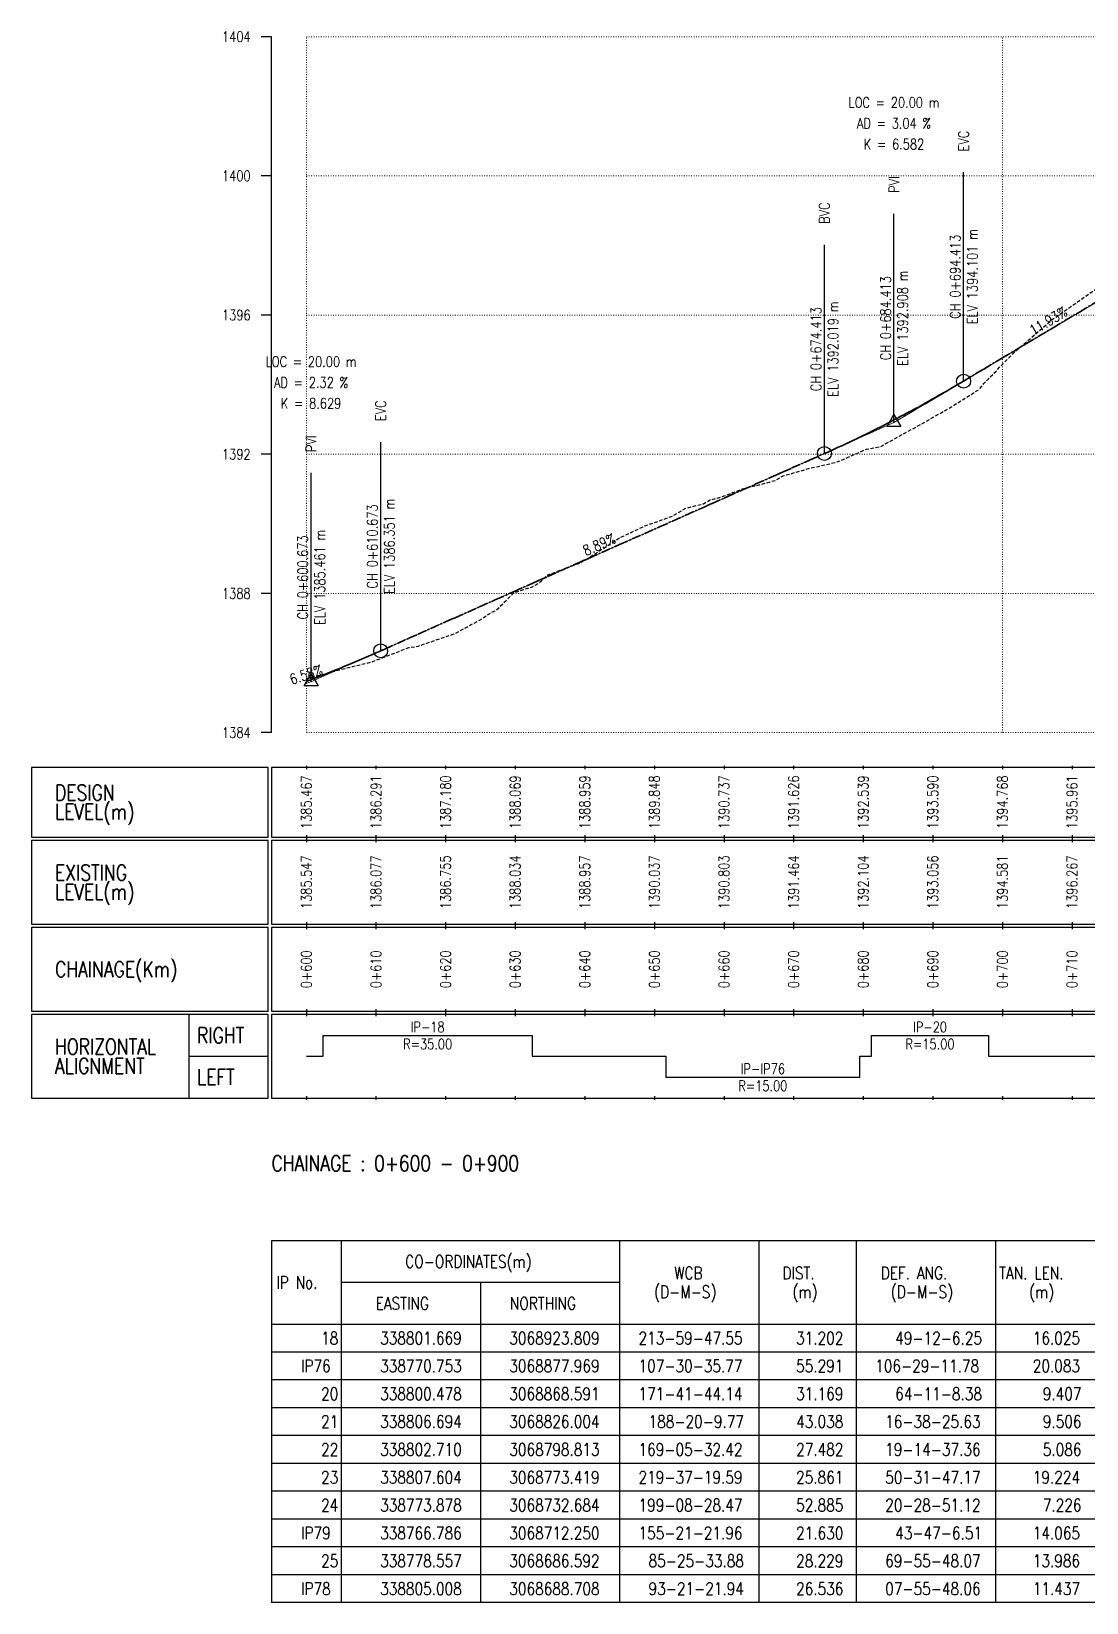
# Model space of a CAD drawing. Extents: x 337736 to 342002, y 3067251 to 3069533.
# Drawn here: x 338735.9 to 338887.5, y 3067262.7 to 3067488.5 of the extents above; entities that cross this region are included whole.
import ezdxf
from ezdxf.enums import TextEntityAlignment as Align

# ---------------------------------------------------------------- set-up
doc = ezdxf.new("R2010")
doc.units = 0
doc.header["$MEASUREMENT"] = 0
for name, pattern in [('Center', [2, 1.25, -0.25, 0.25, -0.25]), ('Dashed', [0.75, 0.5, -0.25]), ('Dot', [0.25, 0, -0.25])]:
    doc.linetypes.add(name, pattern=pattern)
for name, color, linetype, lineweight in [('Chainage Range', 7, 'Continuous', 25), ('Grids', 9, 'Dot', 13), ('Vertical Alignment', 5, 'Center', 30), ('VIP Line', 2, 'Continuous', 5)]:
    doc.layers.add(name, color=color, linetype=linetype, lineweight=lineweight)
for name, color, linetype in [('Chainage_TXT', 7, 'Continuous'), ('DesignRL_TXT', 5, 'Continuous'), ('ExistRL_TXT', 3, 'Continuous'), ('GL', 3, 'Dashed'), ('Grade Text', 7, 'Continuous'), ('HC_Data', 7, 'Continuous'), ('Horizontal Alignment', 7, 'Continuous'), ('Scale Line', 1, 'Continuous'), ('Title Box Text', 7, 'Continuous'), ('TitleBox', 7, 'Continuous'), ('VIP Mark', 7, 'Continuous')]:
    doc.layers.add(name, color=color, linetype=linetype)
doc.styles.get("Standard").update_dxf_attribs({"font": 'simplex.shx'})

msp = doc.modelspace()

# ---------------------------------------------------------------- linework, layer by layer
at = {"layer": 'GL', "flags": 128}
msp.add_lwpolyline([(338775.39, 3067395.47), (338776.07, 3067395.65), (338777.1, 3067395.92), (338778.38, 3067396.28), (338782.02, 3067397.24), (338784.75, 3067397.87), (338786.64, 3067398.6), (338790.11, 3067399.95), (338791.44, 3067400.15), (338795.39, 3067401.51), (338796.36, 3067401.81), (338796.76, 3067401.99), (338800.27, 3067403.9), (338802.03, 3067405.03), (338802.62, 3067405.29), (338805.23, 3067407.85), (338807.83, 3067408.68), (338808.73, 3067409.15), (338810.08, 3067410.4), (338814.69, 3067412.1), (338815.32, 3067412.48), (338815.39, 3067412.52), (338816.02, 3067412.89), (338820.39, 3067415.72), (338824.02, 3067417.43), (338826.11, 3067418.17), (338827.99, 3067418.85), (338829.91, 3067419.97), (338832.42, 3067420.61), (338833.42, 3067421.19), (338833.7, 3067421.21), (338835.39, 3067421.75), (338835.82, 3067421.89), (338838.05, 3067422.75), (338839.76, 3067423.19), (338839.98, 3067423.19), (338842.82, 3067424), (338843.88, 3067424.63), (338845.14, 3067424.98), (338847.76, 3067425.73), (338849.93, 3067426.22), (338851.65, 3067426.62), (338853.3, 3067427.34), (338855.39, 3067428.26), (338855.88, 3067428.47), (338857.85, 3067428.84), (338859.81, 3067429.91), (338861.18, 3067430.66), (338862.93, 3067431.63), (338864.29, 3067432.38), (338867.97, 3067434.49), (338868.42, 3067434.77), (338872.1, 3067437.09), (338872.72, 3067437.89), (338875.39, 3067440.64), (338877.11, 3067442.41), (338882.59, 3067447.12), (338886.45, 3067449.81), (338894, 3067455.05), (338895.39, 3067455.84), (338897.26, 3067456.88), (338900.81, 3067458.41), (338901.81, 3067459.31), (338905.37, 3067462.78)], dxfattribs=at)
at = {"layer": 'Grids'}
for p, q in [((338775.39, 3067487.73), (339075.39, 3067487.73)), ((338775.39, 3067387.73), (338775.39, 3067487.73)), ((338875.39, 3067387.73), (338875.39, 3067487.73)), ((338775.39, 3067467.73), (339075.39, 3067467.73)), ((338775.39, 3067447.73), (339075.39, 3067447.73)), ((338775.39, 3067427.73), (339075.39, 3067427.73)), ((338775.39, 3067407.73), (339075.39, 3067407.73)), ((338775.39, 3067387.73), (339075.39, 3067387.73))]:
    msp.add_line(p, q, dxfattribs=at)
at = {"layer": 'HC_Data'}
for p, q in [((338780.39, 3067314.73), (338780.39, 3067302.73)), ((338820.39, 3067314.73), (338820.39, 3067302.73)), ((338840.39, 3067314.73), (338840.39, 3067302.73)), ((338854.39, 3067314.73), (338854.39, 3067302.73)), ((338874.39, 3067314.73), (338874.39, 3067302.73)), ((338820.39, 3067308.73), (338780.39, 3067308.73)), ((338800.39, 3067308.73), (338800.39, 3067302.73)), ((338770.39, 3067302.73), (338770.39, 3067262.73)), ((338780.39, 3067302.73), (338780.39, 3067262.73)), ((338800.39, 3067302.73), (338800.39, 3067262.73)), ((338820.39, 3067302.73), (338820.39, 3067262.73)), ((338840.39, 3067302.73), (338840.39, 3067262.73)), ((338854.39, 3067302.73), (338854.39, 3067262.73)), ((338874.39, 3067302.73), (338874.39, 3067262.73)), ((339002.39, 3067298.73), (338770.39, 3067298.73)), ((339002.39, 3067294.73), (338770.39, 3067294.73)), ((339002.39, 3067290.73), (338770.39, 3067290.73)), ((339002.39, 3067286.73), (338770.39, 3067286.73)), ((339002.39, 3067282.73), (338770.39, 3067282.73)), ((339002.39, 3067278.73), (338770.39, 3067278.73)), ((339002.39, 3067274.73), (338770.39, 3067274.73)), ((339002.39, 3067270.73), (338770.39, 3067270.73)), ((339002.39, 3067266.73), (338770.39, 3067266.73)), ((339002.39, 3067262.73), (338770.39, 3067262.73))]:
    msp.add_line(p, q, dxfattribs=at)
msp.add_lwpolyline([(338770.39, 3067314.73), (338770.39, 3067302.73), (339002.39, 3067302.73), (339002.39, 3067314.73), (338770.39, 3067314.73)], dxfattribs=at)
at = {"layer": 'Horizontal Alignment'}
msp.add_lwpolyline([(338775.39, 3067341.23), (338777.79, 3067341.23), (338777.79, 3067344.23), (338807.85, 3067344.23), (338807.85, 3067341.23), (338827.03, 3067341.23), (338827.03, 3067338.23), (338854.91, 3067338.23), (338854.91, 3067341.23), (338856.59, 3067341.23), (338856.59, 3067344.23), (338873.39, 3067344.23), (338873.39, 3067341.23), (338897.52, 3067341.23)], dxfattribs=at)
at = {"layer": 'Scale Line'}
for p, q in [((338770.39, 3067487.73), (338768.89, 3067487.73)), ((338770.39, 3067387.73), (338770.39, 3067487.73)), ((338770.39, 3067467.73), (338768.89, 3067467.73)), ((338770.39, 3067447.73), (338768.89, 3067447.73)), ((338770.39, 3067427.73), (338768.89, 3067427.73)), ((338770.39, 3067407.73), (338768.89, 3067407.73)), ((338770.39, 3067387.73), (338768.89, 3067387.73))]:
    msp.add_line(p, q, dxfattribs=at)
at = {"layer": 'TitleBox'}
for p, q in [((338775.39, 3067382.98), (338775.39, 3067382.48)), ((338785.39, 3067382.98), (338785.39, 3067382.48)), ((338795.39, 3067382.98), (338795.39, 3067382.48)), ((338805.39, 3067382.98), (338805.39, 3067382.48)), ((338815.39, 3067382.98), (338815.39, 3067382.48)), ((338825.39, 3067382.98), (338825.39, 3067382.48)), ((338835.39, 3067382.98), (338835.39, 3067382.48)), ((338845.39, 3067382.98), (338845.39, 3067382.48)), ((338855.39, 3067382.98), (338855.39, 3067382.48)), ((338865.39, 3067382.98), (338865.39, 3067382.48)), ((338875.39, 3067382.98), (338875.39, 3067382.48)), ((338885.39, 3067382.98), (338885.39, 3067382.48)), ((338775.39, 3067372.98), (338775.39, 3067372.48)), ((338775.39, 3067372.48), (338775.39, 3067371.98)), ((338785.39, 3067372.98), (338785.39, 3067372.48)), ((338785.39, 3067372.48), (338785.39, 3067371.98)), ((338795.39, 3067372.98), (338795.39, 3067372.48)), ((338795.39, 3067372.48), (338795.39, 3067371.98)), ((338805.39, 3067372.98), (338805.39, 3067372.48)), ((338805.39, 3067372.48), (338805.39, 3067371.98)), ((338815.39, 3067372.98), (338815.39, 3067372.48)), ((338815.39, 3067372.48), (338815.39, 3067371.98)), ((338825.39, 3067372.98), (338825.39, 3067372.48)), ((338825.39, 3067372.48), (338825.39, 3067371.98)), ((338835.39, 3067372.98), (338835.39, 3067372.48)), ((338835.39, 3067372.48), (338835.39, 3067371.98)), ((338845.39, 3067372.98), (338845.39, 3067372.48)), ((338845.39, 3067372.48), (338845.39, 3067371.98)), ((338855.39, 3067372.98), (338855.39, 3067372.48)), ((338855.39, 3067372.48), (338855.39, 3067371.98)), ((338865.39, 3067372.98), (338865.39, 3067372.48)), ((338865.39, 3067372.48), (338865.39, 3067371.98)), ((338875.39, 3067372.98), (338875.39, 3067372.48)), ((338875.39, 3067372.48), (338875.39, 3067371.98)), ((338885.39, 3067372.98), (338885.39, 3067372.48)), ((338885.39, 3067372.48), (338885.39, 3067371.98)), ((338775.39, 3067360.48), (338775.39, 3067359.98)), ((338785.39, 3067360.48), (338785.39, 3067359.98)), ((338795.39, 3067360.48), (338795.39, 3067359.98)), ((338805.39, 3067360.48), (338805.39, 3067359.98)), ((338815.39, 3067360.48), (338815.39, 3067359.98)), ((338825.39, 3067360.48), (338825.39, 3067359.98)), ((338835.39, 3067360.48), (338835.39, 3067359.98)), ((338845.39, 3067360.48), (338845.39, 3067359.98)), ((338855.39, 3067360.48), (338855.39, 3067359.98)), ((338865.39, 3067360.48), (338865.39, 3067359.98)), ((338875.39, 3067360.48), (338875.39, 3067359.98)), ((338885.39, 3067360.48), (338885.39, 3067359.98)), ((338775.39, 3067359.98), (338775.39, 3067359.48)), ((338785.39, 3067359.98), (338785.39, 3067359.48)), ((338795.39, 3067359.98), (338795.39, 3067359.48)), ((338805.39, 3067359.98), (338805.39, 3067359.48)), ((338815.39, 3067359.98), (338815.39, 3067359.48)), ((338825.39, 3067359.98), (338825.39, 3067359.48)), ((338835.39, 3067359.98), (338835.39, 3067359.48)), ((338845.39, 3067359.98), (338845.39, 3067359.48)), ((338855.39, 3067359.98), (338855.39, 3067359.48)), ((338865.39, 3067359.98), (338865.39, 3067359.48)), ((338875.39, 3067359.98), (338875.39, 3067359.48)), ((338885.39, 3067359.98), (338885.39, 3067359.48)), ((338758.56, 3067335.23), (338758.56, 3067347.23)), ((338775.39, 3067347.98), (338775.39, 3067347.48)), ((338775.39, 3067347.48), (338775.39, 3067346.98)), ((338785.39, 3067347.98), (338785.39, 3067347.48)), ((338785.39, 3067347.48), (338785.39, 3067346.98)), ((338795.39, 3067347.98), (338795.39, 3067347.48)), ((338795.39, 3067347.48), (338795.39, 3067346.98)), ((338805.39, 3067347.98), (338805.39, 3067347.48)), ((338805.39, 3067347.48), (338805.39, 3067346.98)), ((338815.39, 3067347.98), (338815.39, 3067347.48)), ((338815.39, 3067347.48), (338815.39, 3067346.98)), ((338825.39, 3067347.98), (338825.39, 3067347.48)), ((338825.39, 3067347.48), (338825.39, 3067346.98)), ((338835.39, 3067347.98), (338835.39, 3067347.48)), ((338835.39, 3067347.48), (338835.39, 3067346.98)), ((338845.39, 3067347.98), (338845.39, 3067347.48)), ((338845.39, 3067347.48), (338845.39, 3067346.98)), ((338855.39, 3067347.98), (338855.39, 3067347.48)), ((338855.39, 3067347.48), (338855.39, 3067346.98)), ((338865.39, 3067347.98), (338865.39, 3067347.48)), ((338865.39, 3067347.48), (338865.39, 3067346.98)), ((338875.39, 3067347.98), (338875.39, 3067347.48)), ((338875.39, 3067347.48), (338875.39, 3067346.98)), ((338885.39, 3067347.98), (338885.39, 3067347.48)), ((338885.39, 3067347.48), (338885.39, 3067346.98)), ((338758.56, 3067341.23), (338769.89, 3067341.23)), ((338775.39, 3067335.48), (338775.39, 3067334.98)), ((338785.39, 3067335.48), (338785.39, 3067334.98)), ((338795.39, 3067335.48), (338795.39, 3067334.98)), ((338805.39, 3067335.48), (338805.39, 3067334.98)), ((338815.39, 3067335.48), (338815.39, 3067334.98)), ((338825.39, 3067335.48), (338825.39, 3067334.98)), ((338835.39, 3067335.48), (338835.39, 3067334.98)), ((338845.39, 3067335.48), (338845.39, 3067334.98)), ((338855.39, 3067335.48), (338855.39, 3067334.98)), ((338865.39, 3067335.48), (338865.39, 3067334.98)), ((338875.39, 3067335.48), (338875.39, 3067334.98)), ((338885.39, 3067335.48), (338885.39, 3067334.98))]:
    msp.add_line(p, q, dxfattribs=at)
for points in [[(338769.89, 3067382.73), (338735.89, 3067382.73), (338735.89, 3067372.73), (338769.89, 3067372.73)], [(338770.39, 3067372.73), (339080.39, 3067372.73), (339080.39, 3067382.73), (338770.39, 3067382.73)], [(338769.89, 3067372.23), (338735.89, 3067372.23), (338735.89, 3067360.23), (338769.89, 3067360.23)], [(338770.39, 3067360.23), (339080.39, 3067360.23), (339080.39, 3067372.23), (338770.39, 3067372.23)], [(338769.89, 3067359.73), (338735.89, 3067359.73), (338735.89, 3067347.73), (338769.89, 3067347.73)], [(338770.39, 3067347.73), (339080.39, 3067347.73), (339080.39, 3067359.73), (338770.39, 3067359.73)], [(338769.89, 3067347.23), (338735.89, 3067347.23), (338735.89, 3067335.23), (338769.89, 3067335.23)], [(338770.39, 3067335.23), (339080.39, 3067335.23), (339080.39, 3067347.23), (338770.39, 3067347.23)]]:
    msp.add_lwpolyline(points, close=True, dxfattribs=at)
at = {"layer": 'Vertical Alignment'}
msp.add_lwpolyline([(338775.39, 3067395.07), (338775.89, 3067395.26), (338776.39, 3067395.46), (338776.89, 3067395.65), (338777.39, 3067395.85), (338777.89, 3067396.05), (338778.39, 3067396.25), (338778.89, 3067396.45), (338779.39, 3067396.65), (338779.89, 3067396.85), (338780.39, 3067397.06), (338780.89, 3067397.27), (338781.39, 3067397.47), (338781.89, 3067397.68), (338782.39, 3067397.89), (338782.89, 3067398.11), (338783.39, 3067398.32), (338783.89, 3067398.54), (338784.39, 3067398.75), (338784.89, 3067398.97), (338785.39, 3067399.19), (338785.89, 3067399.41), (338786.39, 3067399.63), (338786.07, 3067399.49), (338786.64, 3067399.74), (338790.11, 3067401.29), (338791.44, 3067401.88), (338795.39, 3067403.64), (338796.36, 3067404.07), (338796.76, 3067404.24), (338800.27, 3067405.81), (338802.03, 3067406.59), (338802.62, 3067406.85), (338805.23, 3067408.01), (338807.83, 3067409.16), (338808.73, 3067409.57), (338810.08, 3067410.17), (338814.69, 3067412.22), (338815.32, 3067412.49), (338815.39, 3067412.53), (338816.02, 3067412.8), (338820.39, 3067414.75), (338824.02, 3067416.36), (338826.11, 3067417.29), (338827.99, 3067418.13), (338829.91, 3067418.98), (338832.42, 3067420.1), (338833.42, 3067420.54), (338833.7, 3067420.67), (338835.39, 3067421.42), (338835.82, 3067421.61), (338838.05, 3067422.6), (338839.76, 3067423.36), (338839.98, 3067423.46), (338842.82, 3067424.72), (338843.88, 3067425.19), (338845.14, 3067425.76), (338847.76, 3067426.92), (338849.81, 3067427.83), (338850.31, 3067428.05), (338850.81, 3067428.28), (338851.31, 3067428.5), (338851.81, 3067428.73), (338852.31, 3067428.96), (338852.81, 3067429.2), (338853.31, 3067429.43), (338853.81, 3067429.67), (338854.31, 3067429.91), (338854.81, 3067430.15), (338855.31, 3067430.39), (338855.81, 3067430.63), (338856.31, 3067430.88), (338856.81, 3067431.13), (338857.31, 3067431.38), (338857.81, 3067431.63), (338858.31, 3067431.88), (338858.81, 3067432.14), (338859.31, 3067432.4), (338859.81, 3067432.66), (338860.31, 3067432.92), (338860.81, 3067433.18), (338861.31, 3067433.44), (338861.81, 3067433.71), (338862.31, 3067433.98), (338862.81, 3067434.25), (338863.31, 3067434.52), (338863.81, 3067434.8), (338864.31, 3067435.08), (338864.81, 3067435.35), (338865.31, 3067435.63), (338865.81, 3067435.92), (338866.31, 3067436.2), (338866.81, 3067436.49), (338867.31, 3067436.77), (338867.81, 3067437.06), (338868.31, 3067437.36), (338868.81, 3067437.65), (338869.31, 3067437.94), (338869.81, 3067438.24), (338869.81, 3067438.24), (338872.1, 3067439.61), (338872.72, 3067439.98), (338875.39, 3067441.57), (338877.11, 3067442.6), (338882.59, 3067445.87), (338886.45, 3067448.17), (338894, 3067452.67)], dxfattribs=at)
at = {"layer": 'VIP Line'}
msp.add_lwpolyline([(338775.39, 3067394.82), (338776.07, 3067395.04), (338777.1, 3067395.5), (338778.38, 3067396.07), (338782.02, 3067397.69), (338784.75, 3067398.9), (338786.64, 3067399.74), (338790.11, 3067401.29), (338791.44, 3067401.88), (338795.39, 3067403.64), (338796.36, 3067404.07), (338796.76, 3067404.24), (338800.27, 3067405.81), (338802.03, 3067406.59), (338802.62, 3067406.85), (338805.23, 3067408.01), (338807.83, 3067409.16), (338808.73, 3067409.57), (338810.08, 3067410.17), (338814.69, 3067412.22), (338815.32, 3067412.49), (338815.39, 3067412.53), (338816.02, 3067412.8), (338820.39, 3067414.75), (338824.02, 3067416.36), (338826.11, 3067417.29), (338827.99, 3067418.13), (338829.91, 3067418.98), (338832.42, 3067420.1), (338833.42, 3067420.54), (338833.7, 3067420.67), (338835.39, 3067421.42), (338835.82, 3067421.61), (338838.05, 3067422.6), (338839.76, 3067423.36), (338839.98, 3067423.46), (338842.82, 3067424.72), (338843.88, 3067425.19), (338845.14, 3067425.76), (338847.76, 3067426.92), (338849.93, 3067427.88), (338851.65, 3067428.65), (338853.3, 3067429.38), (338855.39, 3067430.31), (338855.88, 3067430.53), (338857.85, 3067431.41), (338859.81, 3067432.28), (338861.18, 3067433.1), (338862.93, 3067434.14), (338864.29, 3067434.95), (338867.97, 3067437.14), (338868.42, 3067437.41), (338872.1, 3067439.61), (338872.72, 3067439.98), (338875.39, 3067441.57), (338877.11, 3067442.6), (338882.59, 3067445.87), (338886.45, 3067448.17), (338894, 3067452.67)], dxfattribs=at)
at = {"layer": 'VIP Mark'}
for p, q in [((338869.81, 3067438.24), (338869.81, 3067468.24)), ((338859.81, 3067432.28), (338859.81, 3067462.28)), ((338849.81, 3067427.83), (338849.81, 3067457.83)), ((338786.07, 3067399.49), (338786.07, 3067429.49)), ((338776.07, 3067395.04), (338776.07, 3067425.04))]:
    msp.add_line(p, q, dxfattribs=at)
for points in [[(338858.81, 3067431.7), (338859.81, 3067433.43), (338860.81, 3067431.7), (338858.81, 3067431.7)], [(338775.07, 3067394.46), (338776.07, 3067396.2), (338777.07, 3067394.46), (338775.07, 3067394.46)]]:
    msp.add_lwpolyline(points, dxfattribs=at)
for centre in [(338869.81, 3067438.24), (338849.81, 3067427.83), (338786.07, 3067399.49)]:
    msp.add_circle(centre, 1, dxfattribs=at)

# ---------------------------------------------------------------- texts
at = {"width": 0.8}
for s, p in [('1404', (338767.39, 3067487.73)), ('1400', (338767.39, 3067467.73)), ('1396', (338767.39, 3067447.73)), ('1392', (338767.39, 3067427.73)), ('1388', (338767.39, 3067407.73)), ('1384', (338767.39, 3067387.73))]:
    msp.add_text(s, height=1.5, dxfattribs=at).set_placement(p, align=Align.MIDDLE_RIGHT)
at = {"layer": 'Chainage Range', "width": 0.8}
msp.add_text('CHAINAGE : 0+600 - 0+900', height=2.25, dxfattribs=at).set_placement((338770.39, 3067324.73))
at = {"layer": 'Chainage_TXT', "width": 0.8}
for s, p in [('0+600', (338775.39, 3067353.73)), ('0+610', (338785.39, 3067353.73)), ('0+620', (338795.39, 3067353.73)), ('0+630', (338805.39, 3067353.73)), ('0+640', (338815.39, 3067353.73)), ('0+650', (338825.39, 3067353.73)), ('0+660', (338835.39, 3067353.73)), ('0+670', (338845.39, 3067353.73)), ('0+680', (338855.39, 3067353.73)), ('0+690', (338865.39, 3067353.73)), ('0+700', (338875.39, 3067353.73)), ('0+710', (338885.39, 3067353.73))]:
    msp.add_text(s, height=1.5, rotation=90, dxfattribs=at).set_placement(p, align=Align.MIDDLE_CENTER)
at = {"layer": 'DesignRL_TXT', "width": 0.8}
for s, p in [('1385.467', (338775.39, 3067377.73)), ('1386.291', (338785.39, 3067377.73)), ('1387.180', (338795.39, 3067377.73)), ('1388.069', (338805.39, 3067377.73)), ('1388.959', (338815.39, 3067377.73)), ('1389.848', (338825.39, 3067377.73)), ('1390.737', (338835.39, 3067377.73)), ('1391.626', (338845.39, 3067377.73)), ('1392.539', (338855.39, 3067377.73)), ('1393.590', (338865.39, 3067377.73)), ('1394.768', (338875.39, 3067377.73)), ('1395.961', (338885.39, 3067377.73))]:
    msp.add_text(s, height=1.5, rotation=90, dxfattribs=at).set_placement(p, align=Align.MIDDLE_CENTER)
at = {"layer": 'ExistRL_TXT', "width": 0.8}
for s, p in [('1385.547', (338775.39, 3067366.23)), ('1386.077', (338785.39, 3067366.23)), ('1386.755', (338795.39, 3067366.23)), ('1388.034', (338805.39, 3067366.23)), ('1388.957', (338815.39, 3067366.23)), ('1390.037', (338825.39, 3067366.23)), ('1390.803', (338835.39, 3067366.23)), ('1391.464', (338845.39, 3067366.23)), ('1392.104', (338855.39, 3067366.23)), ('1393.056', (338865.39, 3067366.23)), ('1394.581', (338875.39, 3067366.23)), ('1396.267', (338885.39, 3067366.23))]:
    msp.add_text(s, height=1.5, rotation=90, dxfattribs=at).set_placement(p, align=Align.MIDDLE_CENTER)
at = {"layer": 'Grade Text', "width": 0.8}
for s, rotation, p in [('11.93%', 30.8189, (338882.59, 3067445.87)), ('8.89%', 23.9718, (338817.94, 3067413.66)), ('6.58%', 18.1983, (338775.73, 3067394.93))]:
    msp.add_text(s, height=1.5, rotation=rotation, dxfattribs=at).set_placement(p, align=Align.BOTTOM_CENTER)
at = {"layer": 'HC_Data', "width": 0.8}
for s, p in [('CO-ORDINATES(m)', (338789.59, 3067310.83)), ('WCB', (338828.23, 3067309.18)), ('DIST.', (338843.79, 3067309.18)), ('DEF. ANG.', (338857.91, 3067309.18)), ('TAN. LEN.', (338874.91, 3067309.18)), ('IP No.', (338771.07, 3067307.83)), ('(D-M-S)', (338825.35, 3067306.48)), ('(m)', (338845.23, 3067306.48)), ('(D-M-S)', (338859.35, 3067306.48)), ('(m)', (338879.23, 3067306.48)), ('EASTING', (338785.35, 3067304.83)), ('NORTHING', (338804.63, 3067304.83)), ('18', (338777.51, 3067299.83)), ('338801.669', (338785.99, 3067299.83)), ('3068923.809', (338804.55, 3067299.83)), ('213-59-47.55', (338823.11, 3067299.83)), ('31.202', (338845.75, 3067299.83)), ('49-12-6.25', (338859.99, 3067299.83)), ('16.025', (338879.75, 3067299.83)), ('IP76', (338774.63, 3067295.83)), ('338770.753', (338785.99, 3067295.83)), ('3068877.969', (338804.55, 3067295.83)), ('107-30-35.77', (338823.11, 3067295.83)), ('55.291', (338845.75, 3067295.83)), ('106-29-11.78', (338857.11, 3067295.83)), ('20.083', (338879.75, 3067295.83)), ('20', (338777.51, 3067291.83)), ('338800.478', (338785.99, 3067291.83)), ('3068868.591', (338804.55, 3067291.83)), ('171-41-44.14', (338823.11, 3067291.83)), ('31.169', (338845.75, 3067291.83)), ('64-11-8.38', (338859.99, 3067291.83)), ('9.407', (338881.19, 3067291.83)), ('21', (338777.51, 3067287.83)), ('338806.694', (338785.99, 3067287.83)), ('3068826.004', (338804.55, 3067287.83)), ('188-20-9.77', (338824.55, 3067287.83)), ('43.038', (338845.75, 3067287.83)), ('16-38-25.63', (338858.55, 3067287.83)), ('9.506', (338881.19, 3067287.83)), ('22', (338777.51, 3067283.83)), ('338802.710', (338785.99, 3067283.83)), ('3068798.813', (338804.55, 3067283.83)), ('169-05-32.42', (338823.11, 3067283.83)), ('27.482', (338845.75, 3067283.83)), ('19-14-37.36', (338858.55, 3067283.83)), ('5.086', (338881.19, 3067283.83)), ('23', (338777.51, 3067279.83)), ('338807.604', (338785.99, 3067279.83)), ('3068773.419', (338804.55, 3067279.83)), ('219-37-19.59', (338823.11, 3067279.83)), ('25.861', (338845.75, 3067279.83)), ('50-31-47.17', (338858.55, 3067279.83)), ('19.224', (338879.75, 3067279.83)), ('24', (338777.51, 3067275.83)), ('338773.878', (338785.99, 3067275.83)), ('3068732.684', (338804.55, 3067275.83)), ('199-08-28.47', (338823.11, 3067275.83)), ('52.885', (338845.75, 3067275.83)), ('20-28-51.12', (338858.55, 3067275.83)), ('7.226', (338881.19, 3067275.83)), ('IP79', (338774.63, 3067271.83)), ('338766.786', (338785.99, 3067271.83)), ('3068712.250', (338804.55, 3067271.83)), ('155-21-21.96', (338823.11, 3067271.83)), ('21.630', (338845.75, 3067271.83)), ('43-47-6.51', (338859.99, 3067271.83)), ('14.065', (338879.75, 3067271.83)), ('25', (338777.51, 3067267.83)), ('338778.557', (338785.99, 3067267.83)), ('3068686.592', (338804.55, 3067267.83)), ('85-25-33.88', (338824.55, 3067267.83)), ('28.229', (338845.75, 3067267.83)), ('69-55-48.07', (338858.55, 3067267.83)), ('13.986', (338879.75, 3067267.83)), ('IP78', (338774.63, 3067263.83)), ('338805.008', (338785.99, 3067263.83)), ('3068688.708', (338804.55, 3067263.83)), ('93-21-21.94', (338824.55, 3067263.83)), ('26.536', (338845.75, 3067263.83)), ('07-55-48.06', (338858.55, 3067263.83)), ('11.437', (338879.75, 3067263.83))]:
    msp.add_text(s, height=1.8, dxfattribs=at).set_placement(p)
at = {"layer": 'Horizontal Alignment', "width": 0.8}
for s, p in [('IP-18', (338792.82, 3067344.23)), ('IP-20', (338864.99, 3067344.23)), ('IP-IP76', (338840.97, 3067338.23))]:
    msp.add_text(s, height=1.5, dxfattribs=at).set_placement(p, align=Align.BOTTOM_CENTER)
for s, p in [('R=35.00', (338792.82, 3067343.73)), ('R=15.00', (338864.99, 3067343.73)), ('R=15.00', (338840.97, 3067337.73))]:
    msp.add_text(s, height=1.5, dxfattribs=at).set_placement(p, align=Align.TOP_CENTER)
at = {"layer": 'Title Box Text', "width": 0.8}
for s, p in [('DESIGN', (338739.29, 3067377.98)), ('LEVEL(m)', (338739.29, 3067375.23)), ('EXISTING', (338739.29, 3067366.48)), ('LEVEL(m)', (338739.29, 3067363.73)), ('CHAINAGE(Km)', (338739.29, 3067352.61)), ('RIGHT', (338759.69, 3067343.11)), ('HORIZONTAL', (338739.29, 3067341.48)), ('ALIGNMENT', (338739.29, 3067338.73)), ('LEFT', (338759.69, 3067337.11))]:
    msp.add_text(s, height=2.25, dxfattribs=at).set_placement(p)
at = {"layer": 'VIP Mark', "width": 0.8}
for s, p in [('LOC = 20.00 m', (338859.81, 3067478.28)), ('AD = 3.04 %', (338859.81, 3067475.28)), ('K = 6.582', (338859.81, 3067472.28)), ('LOC = 20.00 m', (338776.07, 3067441.04)), ('AD = 2.32 %', (338776.07, 3067438.04)), ('K = 8.629', (338776.07, 3067435.04))]:
    msp.add_text(s, height=1.5, dxfattribs=at).set_placement(p, align=Align.MIDDLE_CENTER)
for s, p in [('EVC', (338869.81, 3067471.24)), ('PVI', (338859.81, 3067465.28)), ('BVC', (338849.81, 3067460.83)), ('EVC', (338786.07, 3067432.49)), ('PVI', (338776.07, 3067428.04))]:
    msp.add_text(s, height=1.5, rotation=90, dxfattribs=at).set_placement(p, align=Align.MIDDLE_LEFT)
for s, p in [('ELV 1394.101 m', (338870.31, 3067453.24)), ('ELV 1392.908 m', (338860.31, 3067447.28)), ('ELV 1392.019 m', (338850.31, 3067442.83)), ('ELV 1386.351 m', (338786.57, 3067414.49)), ('ELV 1385.461 m', (338776.57, 3067410.04))]:
    msp.add_text(s, height=1.5, rotation=90, dxfattribs=at).set_placement(p, align=Align.TOP_CENTER)
for s, p in [('CH 0+694.413', (338869.81, 3067453.24)), ('CH 0+684.413', (338859.81, 3067447.28)), ('CH 0+674.413', (338849.81, 3067442.83)), ('CH 0+610.673', (338786.07, 3067414.49)), ('CH 0+600.673', (338776.07, 3067410.04))]:
    msp.add_text(s, height=1.5, rotation=90, dxfattribs=at).set_placement(p, align=Align.BOTTOM_CENTER)

doc.saveas('drawing.dxf')
